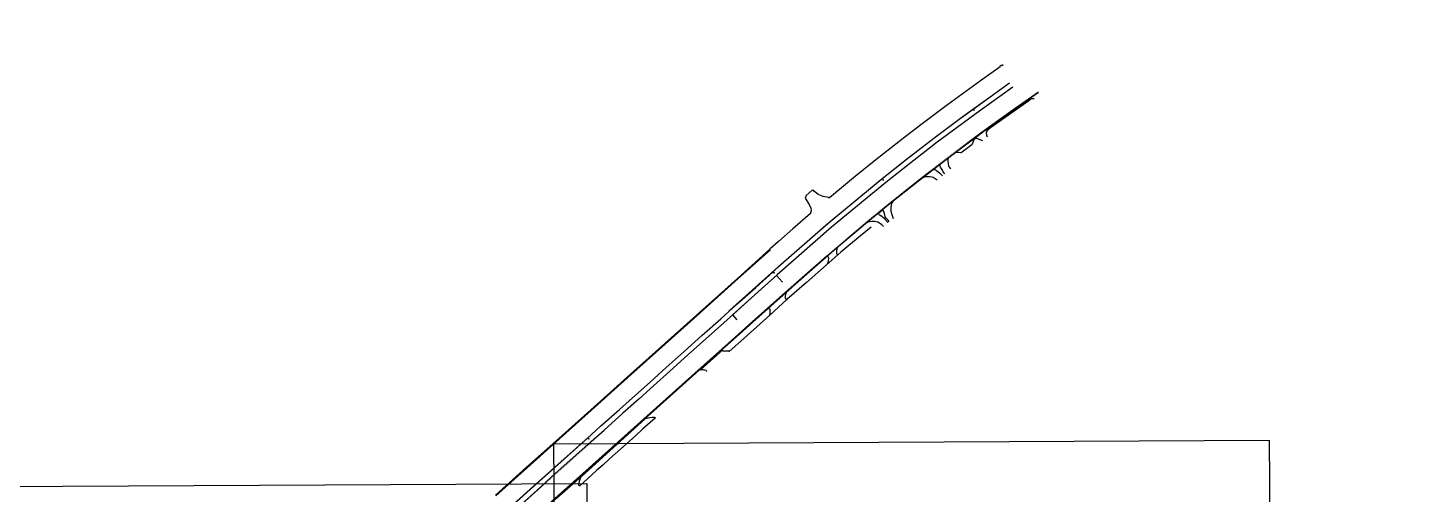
# Model space of a CAD drawing. Header units: metres. Extents: x 565382 to 572500, y 2710622 to 2713609.
# Drawn here: x 567783 to 568892, y 2712180 to 2712555 of the extents above; entities that cross this region are included whole.
import ezdxf

# ---------------------------------------------------------------- set-up
doc = ezdxf.new("R2010")
doc.units = ezdxf.units.M
doc.header["$XCLIPFRAME"] = 0
for name, color, linetype in [('1-AS', 3, 'Continuous'), ('C S', 40, 'Continuous'), ('Map', 7, 'Continuous'), ('YL', 50, 'Continuous')]:
    doc.layers.add(name, color=color, linetype=linetype)
picture_1 = doc.add_image_def('image1.tif', size_in_pixel=(6477, 4192))
picture_2 = doc.add_image_def('image2.tif', size_in_pixel=(4232, 4684))
picture_3 = doc.add_image_def('image7.ecw', size_in_pixel=(141138, 138548))

msp = doc.modelspace()

# ---------------------------------------------------------------- linework, layer by layer
at = {"color": 254, "flags": 128}
for points in [[(568543.553, 2712488.693), (568543.143, 2712488.411)], [(568543.143, 2712488.411), (568543.426, 2712488.005)], [(568543.426, 2712488.005), (568543.852, 2712488.301)], [(568543.852, 2712488.301), (568543.553, 2712488.693)], [(568470.375, 2712432.721), (568469.961, 2712432.431)], [(568469.961, 2712432.431), (568470.257, 2712432.056)], [(568470.257, 2712432.056), (568470.675, 2712432.325)], [(568470.675, 2712432.325), (568470.375, 2712432.721)], [(568007.069, 2711994.605), (568011.24, 2711999.818), (568015.257, 2712004.303), (568017.586, 2712006.807), (568019.922, 2712009.041), (568045.342, 2712031.925), (568083.747, 2712066.315), (568109.591, 2712089.503), (568129.799, 2712107.559), (568157.064, 2712131.894), (568182.835, 2712155.068), (568209.161, 2712178.625), (568228.931, 2712196.329), (568257.328, 2712221.776), (568283.111, 2712244.847), (568316.651, 2712274.924), (568346.012, 2712301.181), (568367.714, 2712320.607), (568391.966, 2712342.196), (568425.014, 2712371.416)], [(568425.289, 2712371.094), (568392.276, 2712341.932), (568368.07, 2712320.224), (568346.336, 2712300.756), (568317.078, 2712274.54), (568283.525, 2712244.471), (568257.699, 2712221.335), (568229.274, 2712195.861), (568209.563, 2712178.18), (568183.25, 2712154.593), (568157.472, 2712131.509), (568128.544, 2712105.345), (568128.496, 2712104.117), (568128.074, 2712103.13), (568127.836, 2712102.08), (568127.689, 2712101.117), (568127.675, 2712100.094), (568127.675, 2712099.203), (568128.196, 2712098.817), (568128.481, 2712098.887), (568128.982, 2712099.223), (568129.705, 2712099.866), (568130.569, 2712100.687), (568132.589, 2712102.465)], [(568158.733, 2712178.849), (568183.803, 2712201.336), (568209.793, 2712224.61), (568240.474, 2712252.117), (568267.266, 2712276.144), (568294.84, 2712300.778), (568317.545, 2712321.17), (568353.154, 2712353.165), (568379.363, 2712376.536)], [(568159.133, 2712178.426), (568184.25, 2712200.899), (568210.197, 2712224.201), (568240.917, 2712251.729), (568267.625, 2712275.663), (568295.178, 2712300.372), (568317.992, 2712320.805), (568353.593, 2712352.707), (568379.718, 2712376.089)], [(568382.336, 2712357.787), (568382.679, 2712358.092)], [(568382.336, 2712357.787), (568382.627, 2712357.425)], [(568382.627, 2712357.425), (568382.987, 2712357.742)], [(568382.987, 2712357.742), (568382.679, 2712358.092)], [(568233.427, 2712224.292), (568233.766, 2712224.646)], [(568233.427, 2712224.292), (568233.771, 2712223.938)], [(568234.102, 2712224.28), (568233.766, 2712224.646)], [(568233.771, 2712223.938), (568234.102, 2712224.28)]]:
    msp.add_lwpolyline(points, dxfattribs=at)
at = {"layer": '1-AS', "color": 254, "flags": 128}
for points in [[(568566.864, 2712524.841), (568565.693, 2712524.048), (568565.35, 2712524.305), (568564.219, 2712523.509), (568564.374, 2712523.085), (568548.662, 2712511.992), (568522.128, 2712492.766), (568501.664, 2712477.403), (568489.08, 2712467.761), (568464.402, 2712448.374), (568446.566, 2712433.976), (568427.334, 2712418.017), (568426.79, 2712417.837), (568426.475, 2712418.175), (568422.239, 2712418.892), (568418.102, 2712420.698), (568415.29, 2712423.044), (568414.169, 2712424.336), (568413.452, 2712423.837), (568413.23, 2712423.969), (568408.351, 2712419.707), (568407.68, 2712417.707), (568410.948, 2712412.435), (568412.174, 2712409.535), (568412.409, 2712407.439), (568411.854, 2712405.812), (568412.058, 2712405.208), (568397.86, 2712392.903), (568386.371, 2712382.802), (568379.614, 2712376.802), (568371.137, 2712369.261)], [(568574.581, 2712506.868), (568545.002, 2712485.712), (568533.743, 2712477.46), (568513.769, 2712462.62), (568491.478, 2712445.34), (568472.512, 2712430.308), (568428.917, 2712394.31), (568385.077, 2712355.915), (568349.213, 2712323.774)], [(568572.044, 2712509.974), (568542.604, 2712488.975)], [(568458.096, 2712398.953), (568458.096, 2712398.953), (568477.345, 2712414.716), (568501.126, 2712433.653), (568522.248, 2712449.897), (568543.018, 2712465.493), (568555.114, 2712474.492), (568573.754, 2712487.78), (568595.355, 2712502.898)], [(568342.845, 2712297.666), (568357.488, 2712310.733), (568376.3, 2712327.712), (568390.348, 2712340.309), (568404.835, 2712353.202), (568423.975, 2712370.014), (568432.921, 2712377.809), (568449.119, 2712391.505), (568458.096, 2712398.953)], [(568460.594, 2712394.415), (568452.117, 2712387.299), (568436.463, 2712374.161), (568426.991, 2712365.892), (568408.644, 2712349.836), (568392.9819, 2712336.1297), (568379.262, 2712323.63), (568360.963, 2712307.18), (568346.413, 2712294.16)], [(568243.257, 2712234.306), (568258.4615, 2712247.8357), (568271.336, 2712259.384), (568283.121, 2712269.871), (568295.954, 2712281.476), (568310.383, 2712294.3), (568324.677, 2712307.211), (568339.765, 2712320.688), (568352.794, 2712332.347), (568367.89, 2712345.858), (568381.901, 2712358.475)], [(568384.596, 2712355.479), (568370.549, 2712342.85), (568355.71, 2712329.568), (568342.357, 2712317.571), (568327.569, 2712304.298), (568313.392, 2712291.675), (568298.838, 2712278.541), (568285.816, 2712266.926), (568274.155, 2712256.475), (568261.137, 2712244.829), (568246.031, 2712231.271)], [(568384.596, 2712355.479), (568389.4052, 2712350.1299)], [(568349.213, 2712323.774), (568352.801, 2712319.7704)], [(567720.174, 2711765.809), (567750.741, 2711793.257), (567779.209, 2711818.783), (567799.323, 2711836.824), (567830.526, 2711864.722), (567865.104, 2711895.617), (567899.601, 2711926.495), (567937.472, 2711960.416), (567970.859, 2711990.188), (567994.675, 2712011.531), (568009.744, 2712025.011), (568036.334, 2712048.875), (568060.51, 2712070.499), (568084.33, 2712091.825), (568121.697, 2712125.299), (568158.934, 2712158.707), (568186.598, 2712183.518), (568203.672, 2712198.793), (568232.553, 2712224.636), (568243.257, 2712234.306)], [(568235.661, 2712222.049), (568246.031, 2712231.271)], [(567753.204, 2711790.079), (567867.832, 2711892.72), (567902.318, 2711923.58), (567940.194, 2711957.447), (567973.284, 2711986.968), (567997.233, 2712008.382), (568012.447, 2712022.106), (568038.914, 2712045.77), (568063.205, 2712067.525), (568087.306, 2712089.162), (568124.232, 2712122.197), (568189.229, 2712180.413), (568206.572, 2712196.014), (568235.661, 2712222.049)]]:
    msp.add_lwpolyline(points, dxfattribs=at)
at = {"layer": '1-AS', "color": 254}
for points in [[(568542.604, 2712488.975), (568531.53, 2712480.882), (568511.154, 2712465.573), (568488.88, 2712448.389), (568469.251, 2712432.884), (568426.201, 2712397.348), (568386.187, 2712362.37), (568381.785, 2712358.352), (568346.441, 2712326.689)], [(568278.874, 2712240.383), (568227.653, 2712194.477), (568207.62, 2712176.523), (568202.412, 2712171.867), (568196.161, 2712166.284), (568144.674, 2712120.147), (568137.278, 2712113.486), (568129.361, 2712106.327), (568110.089, 2712088.502), (568085.102, 2712066.297), (568073.709, 2712056.047)]]:
    msp.add_lwpolyline(points, dxfattribs=at)
at = {"layer": 'C S', "color": 254, "flags": 128}
for points in [[(568342.939, 2712297.62), (568357.554, 2712310.687), (568376.406, 2712327.605), (568390.406, 2712340.126), (568404.911, 2712353.115), (568424.102, 2712369.951), (568432.979, 2712377.621), (568449.146, 2712391.418), (568458.138, 2712398.899), (568477.398, 2712414.625), (568501.227, 2712433.571), (568522.258, 2712449.777), (568543.082, 2712465.365), (568555.213, 2712474.349), (568573.81, 2712487.697), (568595.365, 2712502.772)], [(568347.384, 2712294.917), (568346.431, 2712294.649), (568343.616, 2712294.793), (568341.77, 2712294.797), (568341.305, 2712295.099), (568341.253, 2712295.453), (568341.382, 2712295.809), (568323.629, 2712279.703), (568323.9, 2712279.819), (568324.37, 2712279.845), (568325.409, 2712279.862), (568326.282, 2712279.717), (568327.157, 2712279.619), (568328.13, 2712279.374), (568328.481, 2712278.831), (568328.429, 2712278.307)], [(568279.18, 2712240.216), (568227.837, 2712194.086)], [(568287.069, 2712240.728), (568276.914, 2712231.885)], [(568279.199, 2712240.231), (568279.35, 2712240.499)], [(568279.35, 2712240.499), (568281.371, 2712241.21)], [(568281.371, 2712241.21), (568282.844, 2712241.468)], [(568282.844, 2712241.468), (568284.642, 2712241.704)], [(568284.642, 2712241.704), (568286.193, 2712241.741)], [(568286.193, 2712241.741), (568287.141, 2712241.511)], [(568287.234, 2712241.028), (568287.069, 2712240.728)], [(568287.141, 2712241.511), (568287.216, 2712241.307)], [(568287.216, 2712241.307), (568287.234, 2712241.028)], [(568271.434, 2712226.929), (568266.39, 2712222.417)], [(568276.914, 2712231.885), (568271.434, 2712226.929)], [(568259.438, 2712216.108), (568250.347, 2712208.035)], [(568266.39, 2712222.417), (568259.438, 2712216.108)], [(568250.347, 2712208.035), (568244.937, 2712203.171)], [(568227.837, 2712194.086), (568207.861, 2712176.236)], [(568227.448, 2712193.379), (568227.585, 2712193.732)], [(568227.585, 2712193.732), (568227.959, 2712194.168)], [(568240.206, 2712198.951), (568232.968, 2712192.443)], [(568244.937, 2712203.171), (568240.206, 2712198.951)], [(568225.725, 2712186.956), (568225.742, 2712187.418)], [(568225.914, 2712186.623), (568225.725, 2712186.956)], [(568225.742, 2712187.418), (568225.884, 2712188.272)], [(568225.884, 2712188.272), (568226.322, 2712190.245)], [(568226.131, 2712186.463), (568225.914, 2712186.623)], [(568226.471, 2712186.59), (568226.131, 2712186.463)], [(568226.322, 2712190.245), (568226.576, 2712191.065)], [(568232.968, 2712192.443), (568226.471, 2712186.59)], [(568226.576, 2712191.065), (568226.857, 2712191.849)], [(568226.857, 2712191.849), (568227.448, 2712193.379)]]:
    msp.add_lwpolyline(points, dxfattribs=at)
at = {"layer": 'C S', "color": 254}
for points in [[(568591.735, 2712497.348), (568590.58, 2712497.567), (568589.739, 2712497.432), (568588.797, 2712496.866), (568587.361, 2712495.886), (568556.714, 2712474.148), (568554.691, 2712472.528), (568554.266, 2712472.302), (568553.605, 2712471.501), (568553.049, 2712470.163), (568553.372, 2712468.299), (568553.966, 2712466.905)], [(568550.383, 2712463.739), (568548.869, 2712464.34), (568547.122, 2712464.987), (568545.833, 2712465.51), (568544.715, 2712465.667), (568543.676, 2712465.437), (568542.867, 2712464.328), (568542.321, 2712462.446), (568541.986, 2712460.992), (568541.68, 2712460.453), (568534.108, 2712454.832), (568533.414, 2712454.284), (568532.835, 2712454.076), (568532.424, 2712454.025), (568529.73, 2712454.257), (568528.627, 2712454.21), (568523.253, 2712450.14), (568522.722, 2712449.62), (568522.305, 2712448.653), (568522.272, 2712447.776), (568522.661, 2712445.173), (568522.775, 2712443.975), (568523.548, 2712442.545), (568524.486, 2712441.308)], [(568519.867, 2712437.239), (568518.654, 2712438.869), (568517.937, 2712440.083), (568516.555, 2712442.671), (568516.233, 2712443.359), (568516.045, 2712443.814), (568515.644, 2712444.075), (568515.248, 2712443.928), (568511.943, 2712441.434), (568511.786, 2712440.952), (568512.014, 2712440.49), (568512.652, 2712440.132), (568513.377, 2712439.852), (568514.636, 2712438.894), (568515.589, 2712438.13), (568516.269, 2712437.443), (568517.968, 2712435.587)], [(568513.763, 2712432.02), (568513.039, 2712432.66), (568512.254, 2712433.238), (568510.564, 2712434.143), (568509.599, 2712434.486), (568507.566, 2712434.791), (568506.023, 2712434.876), (568504.979, 2712434.818), (568503.528, 2712434.47), (568502.359, 2712433.95), (568501.262, 2712433.218)], [(568475.318, 2712398.695), (568474.26, 2712399.895), (568472.547, 2712401.903), (568472.062, 2712402.677), (568471.795, 2712403.881), (568471.477, 2712405.288), (568470.986, 2712406.777), (568470.584, 2712407.569), (568469.975, 2712407.936), (568469.554, 2712407.691), (568466.765, 2712405.479), (568466.625, 2712404.971), (568466.942, 2712404.456), (568467.83, 2712403.987), (568469.348, 2712403.105), (568470.065, 2712402.487), (568471.121, 2712401.477), (568472.007, 2712400.539), (568474.02, 2712398.049)], [(568478.151, 2712414.977), (568477.496, 2712414.201), (568476.986, 2712413.151), (568476.683, 2712412.112), (568476.505, 2712410.143), (568476.435, 2712408.734), (568476.42, 2712408.224), (568476.582, 2712407.243), (568477.218, 2712404.487), (568477.761, 2712402.983), (568478.441, 2712401.376)], [(568470.59, 2712394.867), (568469.358, 2712396.171), (568468.263, 2712397.007), (568467.38, 2712397.62), (568466, 2712398.25), (568464.717, 2712398.599), (568463.476, 2712398.925), (568461.358, 2712398.899), (568459.633, 2712398.55), (568458.07, 2712398.238), (568457.358, 2712397.817)], [(568434.011, 2712378.157), (568433.522, 2712377.729), (568433.086, 2712376.771), (568432.973, 2712375.344), (568432.852, 2712373.057), (568433.149, 2712372.6), (568433.686, 2712372.326)], [(568425.259, 2712370.527), (568425.701, 2712370.711), (568426.006, 2712370.7), (568426.229, 2712370.469), (568426.357, 2712369.777), (568426.065, 2712367.121), (568425.977, 2712365.997), (568425.436, 2712364.779)], [(568392.72, 2712341.991), (568392.427, 2712341.573), (568391.984, 2712340.27), (568391.63, 2712338.817), (568391.684, 2712337.313), (568392.505, 2712336.177), (568393.083, 2712336.125)], [(568378.625, 2712328.972), (568378.6, 2712329.003), (568379.015, 2712328.911), (568379.261, 2712328.482), (568379.319, 2712327.817), (568379.366, 2712325.047), (568379.13, 2712323.883), (568378.797, 2712323.185)]]:
    msp.add_lwpolyline(points, dxfattribs=at)
at = {"layer": 'YL', "color": 254, "const_width": 0.2, "flags": 128}
for points in [[(568571.782, 2712510.457), (568542.214, 2712489.396), (568531.165, 2712481.351), (568510.872, 2712466.108), (568488.464, 2712448.905), (568468.828, 2712433.274), (568425.844, 2712397.778), (568385.853, 2712362.841), (568381.39, 2712358.813), (568346.015, 2712327.131)], [(568342.493, 2712298.119), (568357.203, 2712311.224), (568376.038, 2712328.055), (568390.213, 2712340.664), (568404.64, 2712353.546), (568423.613, 2712370.303), (568432.835, 2712378.188), (568448.816, 2712391.852), (568457.749, 2712399.429), (568477.024, 2712415.2), (568500.826, 2712434.092), (568521.855, 2712450.42), (568542.617, 2712465.984), (568554.873, 2712474.937), (568573.453, 2712488.264), (568595.064, 2712503.406)], [(567723.282, 2711762.353), (567753.616, 2711789.595), (567782.194, 2711815.314), (567802.217, 2711833.226), (567833.207, 2711860.915), (567868.156, 2711892.233), (567902.704, 2711923.094), (567940.629, 2711956.964), (567973.732, 2711986.548), (567997.681, 2712007.916), (568012.822, 2712021.493), (568039.274, 2712045.218), (568063.67, 2712067.085), (568087.598, 2712088.58), (568124.652, 2712121.713), (568161.353, 2712154.59), (568189.642, 2712179.974), (568206.962, 2712195.5), (568235.993, 2712221.536)]]:
    msp.add_lwpolyline(points, dxfattribs=at)
at = {"layer": 'YL', "color": 254, "const_width": 0.2}
msp.add_lwpolyline([(567719.764, 2711766.2), (567750.396, 2711793.669), (567778.66, 2711818.999), (567798.874, 2711837.163), (567830.129, 2711865.087), (567864.709, 2711896.017), (567899.224, 2711926.893), (567937.068, 2711960.81), (567970.445, 2711990.605), (567994.227, 2712012), (568009.422, 2712025.58), (568035.906, 2712049.348), (568060.15, 2712071.021), (568121.218, 2712125.733), (568158.602, 2712159.172), (568186.179, 2712183.885), (568203.358, 2712199.237), (568232.262, 2712224.906)], dxfattribs=at)

# ---------------------------------------------------------------- pictures from other files: only their frames are drawn
image = msp.add_image(picture_3, insert=(535375.155, 2678558.89), size_in_units=(64920.8832, 63729.5308), dxfattribs=dict(fade=70))
image.set_boundary_path([(65235.0298, 62347.83188), (74870.3127, 68841.8064)])
at = {"layer": 'Map'}
image = msp.add_image(picture_2, insert=(568208.8924, 2711583.8758), size_in_units=(575.0149, 636.4296), rotation=0.2805863, dxfattribs=dict(at, fade=70))
image.dxf.flags = 7
image = msp.add_image(picture_1, insert=(567354.8431, 2711614.4383), size_in_units=(880.0439, 569.576), rotation=0.2777165, dxfattribs=dict(at, fade=70))
image.dxf.flags = 7

doc.saveas('drawing.dxf')
